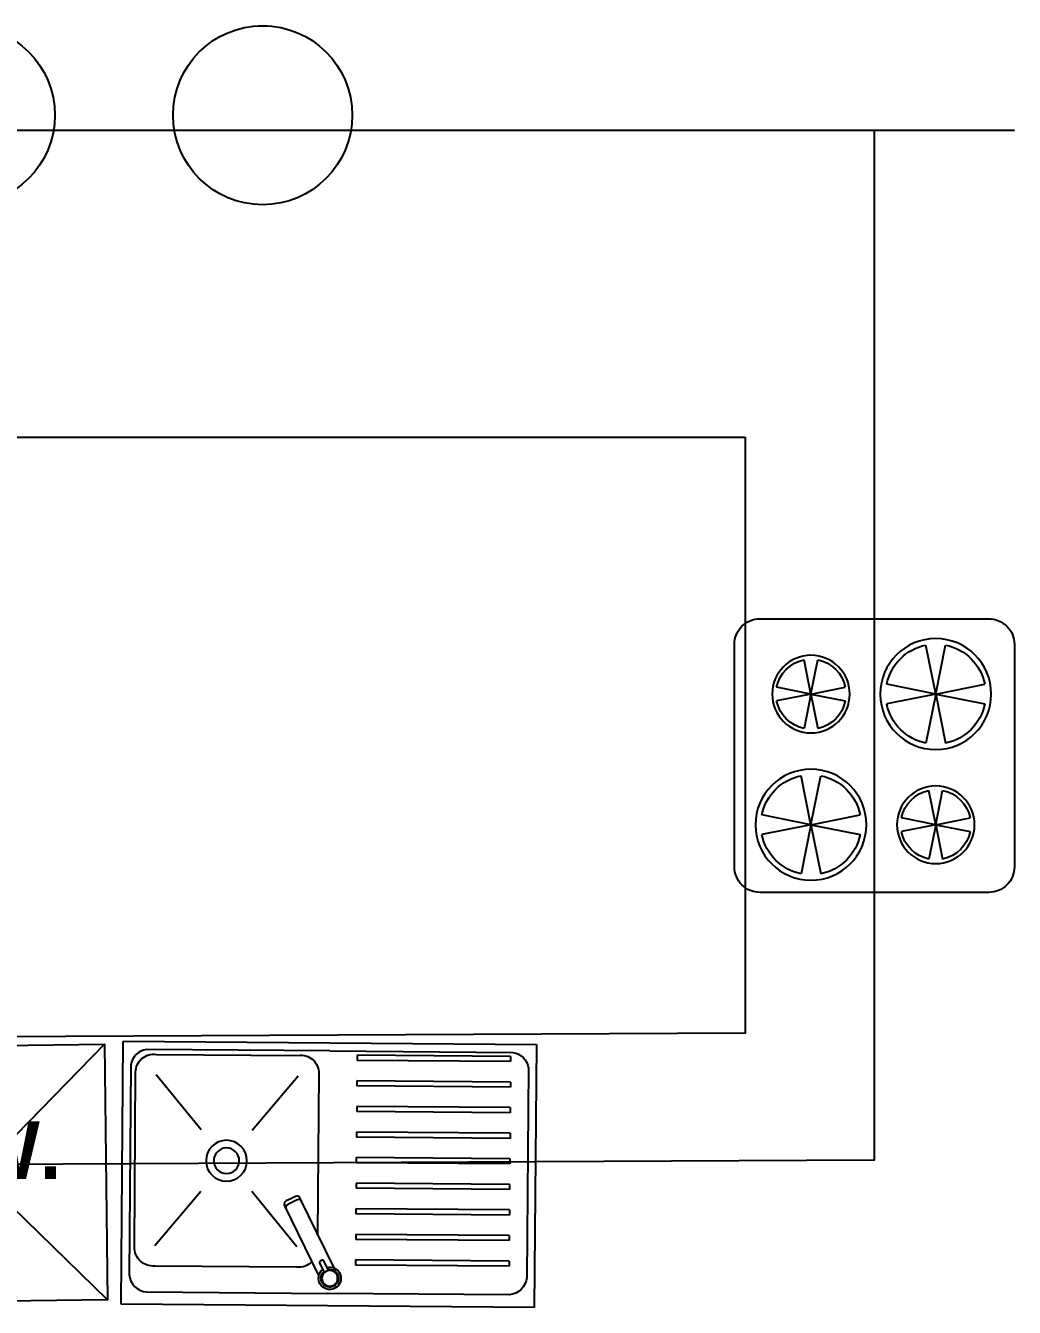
# Model space of a CAD drawing. Extents: x -678889171 to 586587, y -792238163 to 335485.
# Drawn here: x 74989 to 76921, y 61621 to 64126 of the extents above; entities that cross this region are included whole.
import ezdxf

# ---------------------------------------------------------------- set-up
doc = ezdxf.new("R2010")
doc.units = 0
doc.header["$MEASUREMENT"] = 0
doc.set_wipeout_variables(frame=1)
doc.layers.get('0').update_dxf_attribs({"color": 8})
for name, color, linetype in [('9TH-FURN$0$I-WIPEOUT', 252, 'Continuous'), ('XR-A-9TH-FLOOR$0$A-WALL', 252, 'Continuous'), ('XR-A-TYP40$0$A-ANNO-NOTE', 252, 'Continuous'), ('XR-A-TYP40$0$A-EQPM', 252, 'Continuous')]:
    doc.layers.add(name, color=color, linetype=linetype)
doc.styles.add('XR-A-TYP40$0$TYPICAL TYPES$0$XREF_1BR$0$KZT', font='')
doc.styles.get('XR-A-TYP40$0$TYPICAL TYPES$0$XREF_1BR$0$KZT').set_extended_font_data('AvantGarde LT Medium', bold=True)

# ---------------------------------------------------------------- blocks, each defined once
blk = doc.blocks.new('XR-A-TYP40$0$A$C68C46826')
at = {"layer": 'XR-A-TYP40$0$A-EQPM'}
for p, q in [((403.6, -43.1), (-403.6, -43.1)), ((-403.6, -43.1), (-403.6, -556.9)), ((403.6, -556.9), (403.6, -43.1)), ((-61.4, -118.1), (-338.6, -118.1)), ((-17.6, -102.3), (-85.7, -238.8)), ((11.9, -117), (-56.1, -253.5)), ((53.6, -133.1), (53.6, -123.1)), ((353.6, -123.1), (53.6, -123.1)), ((353.6, -133.1), (353.6, -123.1)), ((353.6, -133.1), (53.6, -133.1)), ((-378.7, -155), (-378.9, -496.6)), ((-338.6, -158.1), (-249.8, -265.1)), ((-61.4, -158.1), (-150.2, -265.1)), ((353.6, -173.1), (53.6, -173.1)), ((53.6, -183.1), (53.6, -173.1)), ((353.6, -183.1), (353.6, -173.1)), ((-21, -497.3), (-21, -183.1)), ((353.6, -183.1), (53.6, -183.1)), ((353.6, -223.1), (53.6, -223.1)), ((53.6, -233.1), (53.6, -223.1)), ((353.6, -233.1), (353.6, -223.1)), ((353.6, -233.1), (53.6, -233.1)), ((353.6, -273.1), (53.6, -273.1)), ((53.6, -283.1), (53.6, -273.1)), ((353.6, -283.1), (353.6, -273.1)), ((353.6, -283.1), (53.6, -283.1)), ((353.6, -323.1), (53.6, -323.1)), ((53.6, -333.1), (53.6, -323.1)), ((353.6, -333.1), (353.6, -323.1)), ((353.6, -333.1), (53.6, -333.1)), ((353.6, -373.1), (53.6, -373.1)), ((53.6, -383.1), (53.6, -373.1)), ((353.6, -383.1), (353.6, -373.1)), ((-249.9, -385.1), (-338.6, -491.9)), ((-150.1, -385.1), (-61.4, -491.9)), ((353.6, -383.1), (53.6, -383.1)), ((353.6, -423.1), (53.6, -423.1)), ((53.6, -433.1), (53.6, -423.1)), ((353.6, -433.1), (353.6, -423.1)), ((353.6, -433.1), (53.6, -433.1)), ((353.6, -473.1), (53.6, -473.1)), ((53.6, -483.1), (53.6, -473.1)), ((353.6, -483.1), (353.6, -473.1)), ((353.6, -483.1), (53.6, -483.1)), ((53.6, -533.1), (53.6, -523.1)), ((353.6, -523.1), (53.6, -523.1)), ((353.6, -533.1), (353.6, -523.1)), ((-338.6, -531.9), (-61.4, -531.9)), ((353.6, -533.1), (53.6, -533.1)), ((-403.6, -556.9), (403.6, -556.9))]:
    blk.add_line(p, q, dxfattribs=at)
for points in [[(0, -541.2), (-357.8, -541.2, -0.338893), (-388.4, -510.5), (-388.4, -101.2, -0.367099), (-354.4, -67.3), (0, -67.3)], [(0, -541.2), (357.8, -541.2, 0.338893), (388.4, -510.5), (388.4, -101.2, 0.367099), (354.4, -67.3), (0, -67.3)], [(1, -112.1), (-8.4, -131, -0.414214), (-11.5, -132.1), (-15.7, -130, -0.414214), (-16.7, -126.9), (-7.2, -107.9)], [(-56.1, -253.5, -0.414214), (-64.7, -256.4), (-73.7, -251.8), (-82.8, -247.3, -0.414214), (-85.7, -238.8)], [(-52.8, -246.9, -0.414214), (-61.4, -249.7), (-70.4, -245.2), (-79.5, -240.7, -0.414214), (-82.4, -232.1)]]:
    blk.add_lwpolyline(points, format="xyb", dxfattribs=at)
for centre, radius in [((3.6, -96.8), 15.3), ((-200, -325), 40), ((-200, -325), 25)]:
    blk.add_circle(centre, radius, dxfattribs=at)
for centre, radius, start, end in [((3.5, -96.9), 21.9, 255.4008, 231.1924), ((3.6, -96.8), 17.3, 258.6167, 227.764), ((-341.6, -155), 37.1, 85.3162, 180), ((-57.6, -154.3), 36.4, 43.2437, 95.963), ((-343.3, -496.6), 35.6, 179.9377, 277.5577), ((-56, -497.3), 35.1, 261.2233, 0)]:
    blk.add_arc(centre, radius, start, end, dxfattribs=at)
blk = doc.blocks.new('XR-A-TYP40$0$A$C21967ED7')
at = {"layer": 'XR-A-TYP40$0$A-EQPM'}
for p, q in [((120.2, -180.1), (101, -84.2)), ((120.2, -180.1), (139.4, -84.2)), ((-135.2, -180.1), (-148.6, -113)), ((-135.2, -180.1), (-121.8, -113)), ((-135.2, -180.1), (-202.3, -166.7)), ((-135.2, -180.1), (-68.1, -166.7)), ((120.2, -180.1), (24.3, -160.9)), ((120.2, -180.1), (216.1, -160.9)), ((-135.2, -180.1), (-202.3, -193.5)), ((-135.2, -180.1), (-148.6, -247.2)), ((-135.2, -180.1), (-121.8, -247.2)), ((-135.2, -180.1), (-68.1, -193.5)), ((120.2, -180.1), (24.3, -199.2)), ((120.2, -180.1), (101, -276)), ((120.2, -180.1), (139.4, -276)), ((120.2, -180.1), (216.1, -199.2)), ((-135.2, -423.9), (-154.3, -328)), ((-135.2, -423.9), (-116, -328)), ((120.2, -423.9), (106.8, -356.8)), ((120.2, -423.9), (133.6, -356.8)), ((-135.2, -423.9), (-231, -404.7)), ((-135.2, -423.9), (-231, -443.1)), ((-135.2, -423.9), (-154.3, -519.8)), ((-135.2, -423.9), (-39.3, -404.7)), ((-135.2, -423.9), (-39.3, -443.1)), ((-135.2, -423.9), (-116, -519.8)), ((120.2, -423.9), (53.1, -410.5)), ((120.2, -423.9), (53.1, -437.3)), ((120.2, -423.9), (106.8, -491)), ((120.2, -423.9), (187.3, -410.5)), ((120.2, -423.9), (187.3, -437.3)), ((120.2, -423.9), (133.6, -491))]:
    blk.add_line(p, q, dxfattribs=at)
blk.add_lwpolyline([(-267.5, -76.5), (-267.5, -523.5, 0.414214), (-217.5, -573.5), (217.5, -573.5, 0.414214), (267.5, -523.5), (267.5, -76.5, 0.414214), (217.5, -26.5), (-217.5, -26.5, 0.414214)], format="xyb", close=True, dxfattribs=at)
for centre, radius in [((120.2, -180.1), 108.4), ((-135.2, -180.1), 75.8), ((-135.2, -423.9), 108.4), ((120.2, -423.9), 75.8)]:
    blk.add_circle(centre, radius, dxfattribs=at)
for centre, radius, start, end in [((120.2, -180.1), 97.8, 101.2995, 168.7005), ((120.2, -180.1), 97.8, 11.2995, 78.7005), ((-135.2, -180.1), 68.4, 101.2995, 168.7005), ((-135.2, -180.1), 68.4, 11.2995, 78.7005), ((-135.2, -180.1), 68.4, 191.2995, 258.7005), ((-135.2, -180.1), 68.4, 281.2995, 348.7005), ((120.2, -180.1), 97.8, 191.2995, 258.7005), ((120.2, -180.1), 97.8, 281.2995, 348.7005), ((-135.2, -423.9), 97.8, 101.2995, 168.7005), ((-135.2, -423.9), 97.8, 11.2995, 78.7005), ((120.2, -423.9), 68.4, 101.2995, 168.7005), ((120.2, -423.9), 68.4, 11.2995, 78.7005), ((-135.2, -423.9), 97.8, 191.2995, 258.7005), ((-135.2, -423.9), 97.8, 281.2995, 348.7005), ((120.2, -423.9), 68.4, 191.2995, 258.7005), ((120.2, -423.9), 68.4, 281.2995, 348.7005)]:
    blk.add_arc(centre, radius, start, end, dxfattribs=at)
blk = doc.blocks.new('XR-A-TYP40')
at = {"layer": 'XR-A-TYP40$0$A-EQPM'}
for p, q in [((79721.4, 50399.2), (77088.3, 50399.2)), ((77088.3, 49799.2), (79195.6, 49799.2, 0))]:
    blk.add_line(p, q, dxfattribs=at)
at = {"layer": 'XR-A-TYP40$0$A-EQPM', "extrusion": (7.24473e-08, -7.10514e-09, 1), "elevation": 0}
for points in [[(79447.6, 50399.2), (79447.6, 48386), (76805.9, 48373)], [(79195.6, 49799.2), (79195.6, 48634.8), (76805.1, 48623)]]:
    blk.add_lwpolyline(points, dxfattribs=at)
at = {"layer": 'XR-A-TYP40$0$A-EQPM', "extrusion": (-7.10514e-09, -7.24473e-08, 1), "elevation": 0}
blk.add_lwpolyline([(77449.8, 48106.7), (77443.5, 48606.7), (77943.4, 48613), (77949.7, 48113)], close=True, dxfattribs=at)
for points in [[(77949.7, 48113), (77443.5, 48606.7)], [(77449.8, 48106.7), (77943.4, 48613)]]:
    blk.add_lwpolyline(points, dxfattribs=at)
at = {"layer": 'XR-A-TYP40$0$A-EQPM', "extrusion": (-7.23859e-08, 3.23064e-20, 1), "xscale": -0.999999999999998, "rotation": 270}
blk.add_blockref('XR-A-TYP40$0$A$C21967ED7', (79747.9, 49177.1, 0), dxfattribs=at)
at = {"layer": 'XR-A-TYP40$0$A-EQPM', "extrusion": (7.10514e-09, -7.24473e-08, 1), "xscale": -0.999999999999996, "rotation": 179.5547927213952}
blk.add_blockref('XR-A-TYP40$0$A$C68C46826', (78379.5, 48058.6, 0), dxfattribs=at)
at = {"layer": 'XR-A-TYP40$0$A-ANNO-NOTE', "extrusion": (-7.10514e-09, 7.24473e-08, 1), "insert": (77566.7, 48406, 0), "char_height": 112.5, "width": 1932.754, "attachment_point": 4, "text_direction": (1, 0, 0), "style": 'XR-A-TYP40$0$TYPICAL TYPES$0$XREF_1BR$0$KZT'}
blk.add_mtext('DW.', dxfattribs=at)

msp = doc.modelspace()

# ---------------------------------------------------------------- wipeouts: each hides what was drawn before it
for points in [[(74698.8, 63980.4), (74708.9, 64015), (74708.9, 64015), (74721.8, 64041.9), (74721.8, 64041.9), (74746.4, 64073.6), (74767.5, 64091.9), (74796, 64109), (74816.9, 64117.3), (74854.3, 64125.2), (74881.7, 64125.7), (74907.2, 64122.3), (74925.2, 64117.5), (74940.1, 64112), (74956, 64104.2), (74956, 64104.2), (74976.8, 64090.7), (75001.9, 64067.6), (75015.5, 64050.3), (75034, 64015.7), (75041.9, 63990.2), (75044.8, 63974.2), (75046.3, 63947.9), (75045.1, 63930.4), (75042.6, 63915.2), (75033, 63884.1), (75019.2, 63857.5), (74999.2, 63831.6), (74975, 63810), (74948.7, 63794.1), (74920.3, 63783), (74893.8, 63777.5), (74860.7, 63776.3), (74860.7, 63776.3), (74819.9, 63783.8), (74793, 63794.5), (74770.5, 63808), (74741.7, 63833.5), (74727.2, 63851.8), (74712.8, 63876.8), (74702.6, 63904.6), (74696.4, 63948.6), (74700, 63986.8)], [(75279.8, 63980.4), (75289.9, 64015), (75289.9, 64015), (75302.7, 64041.9), (75302.7, 64041.9), (75327.4, 64073.6), (75348.5, 64091.9), (75377, 64109), (75397.9, 64117.3), (75435.3, 64125.2), (75462.6, 64125.7), (75488.1, 64122.3), (75506.1, 64117.5), (75521, 64112), (75537, 64104.2), (75537, 64104.2), (75557.8, 64090.7), (75582.9, 64067.6), (75596.4, 64050.3), (75614.9, 64015.7), (75622.9, 63990.2), (75625.8, 63974.2), (75627.3, 63947.9), (75626.1, 63930.4), (75623.6, 63915.2), (75614, 63884.1), (75600.2, 63857.5), (75580.2, 63831.6), (75556, 63810), (75529.7, 63794.1), (75501.2, 63783), (75474.8, 63777.5), (75441.7, 63776.3), (75441.7, 63776.3), (75400.9, 63783.8), (75374, 63794.5), (75351.5, 63808), (75322.6, 63833.5), (75308.1, 63851.8), (75293.8, 63876.8), (75283.6, 63904.6), (75277.3, 63948.6), (75281, 63986.8)]]:
    msp.add_wipeout(points).dxf.layer = '9TH-FURN$0$I-WIPEOUT'

# ---------------------------------------------------------------- next in the draw order: linework, layer by layer
for centre in [(74871.3, 63951), (75452.3, 63951)]:
    msp.add_circle(centre, 175)

# ---------------------------------------------------------------- next in the draw order: block references
at = {"layer": 'XR-A-9TH-FLOOR$0$A-WALL'}
msp.add_blockref('XR-A-TYP40', (-2800.4, 13522.1), dxfattribs=at)

doc.saveas('drawing.dxf')
